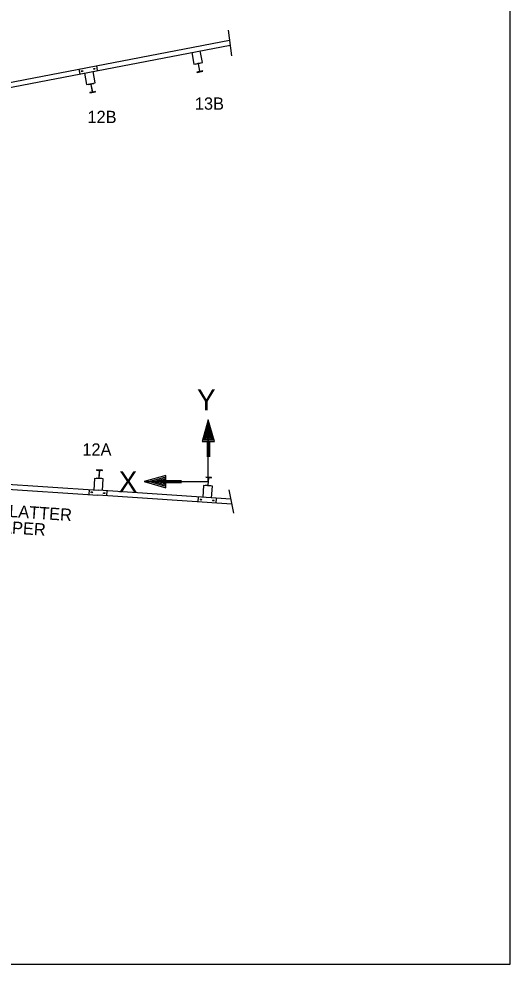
# Model space of a CAD drawing. Extents: x 503 to 668, y 294 to 394.
# Drawn here: x 639.8 to 667.9, y 293.6 to 347.6 of the extents above; entities that cross this region are included whole.
import ezdxf

# ---------------------------------------------------------------- set-up
doc = ezdxf.new("R2010")
doc.units = 0
for name, color, linetype in [('Level 10', 7, 'Continuous'), ('Level 2', 7, 'Continuous'), ('R_OR_NAMEBOUND_PR', 7, 'Continuous'), ('R_PL_GRAILLT_PR', 7, 'Continuous'), ('R_TS_DIM_PR', 7, 'Continuous')]:
    doc.layers.add(name, color=color, linetype=linetype)

msp = doc.modelspace()

# ---------------------------------------------------------------- linework, layer by layer
at = {"layer": 'Level 2'}
for p, q in [((650.682, 321.153), (650.682, 324.686)), ((650.682, 324.686), (650.682, 322.56)), ((650.623, 323.446), (650.623, 322.56)), ((650.741, 323.446), (650.741, 322.56)), ((647.018, 321.153), (649.145, 321.155)), ((647.018, 321.153), (650.682, 321.153)), ((648.259, 321.213), (649.145, 321.214)), ((650.675, 321.153), (650.689, 321.153)), ((648.259, 321.095), (649.145, 321.096))]:
    msp.add_line(p, q, dxfattribs=at)
for points in [[(650.327, 323.446), (651.036, 323.446), (650.682, 324.686)], [(650.421, 323.517), (650.682, 324.428), (650.942, 323.517)], [(650.515, 323.587), (650.682, 324.17), (650.848, 323.588)], [(650.609, 323.658), (650.682, 323.912), (650.754, 323.658)], [(648.259, 320.8), (648.259, 321.509), (647.018, 321.153)], [(648.188, 320.894), (647.276, 321.153), (648.188, 321.415)], [(648.117, 320.988), (647.535, 321.153), (648.117, 321.32)], [(648.046, 321.081), (647.792, 321.154), (648.046, 321.226)]]:
    msp.add_lwpolyline(points, close=True, dxfattribs=at)
at = {"layer": 'R_OR_NAMEBOUND_PR'}
msp.add_lwpolyline([(502.939, 293.554), (667.94, 293.554), (667.94, 393.68), (502.939, 393.68)], close=True, dxfattribs=at)
msp.add_lwpolyline([(502.939, 293.554), (667.94, 293.554), (667.94, 393.68), (502.939, 393.68)], close=True, dxfattribs=at)
at = {"layer": 'R_PL_GRAILLT_PR'}
for p, q in [((638.414, 343.802), (651.898, 346.396)), ((638.458, 343.522), (651.934, 346.115)), ((649.732, 345.693), (649.858, 345.038)), ((650.349, 345.132), (650.223, 345.788)), ((644.352, 344.658), (644.299, 344.936)), ((649.858, 345.038), (650.349, 345.132)), ((649.942, 345.054), (649.945, 345.038)), ((649.945, 345.038), (650.079, 345.064)), ((650.103, 345.047), (650.184, 344.628)), ((650.198, 344.631), (650.117, 345.05)), ((650.134, 345.074), (650.268, 345.1)), ((650.268, 345.1), (650.265, 345.116)), ((643.275, 344.739), (643.328, 344.461)), ((643.597, 344.513), (643.722, 343.86)), ((644.214, 343.955), (644.088, 344.607)), ((650.167, 344.603), (650.034, 344.578)), ((650.034, 344.578), (650.037, 344.562)), ((650.037, 344.562), (650.359, 344.624)), ((650.356, 344.64), (650.222, 344.614)), ((650.359, 344.624), (650.356, 344.64)), ((643.722, 343.86), (644.214, 343.955)), ((643.807, 343.877), (643.81, 343.861)), ((643.81, 343.861), (643.944, 343.886)), ((643.968, 343.87), (644.049, 343.451)), ((644.063, 343.453), (643.982, 343.873)), ((643.999, 343.897), (644.133, 343.923)), ((644.133, 343.923), (644.129, 343.939)), ((644.032, 343.426), (643.898, 343.401)), ((643.898, 343.401), (643.901, 343.385)), ((643.901, 343.385), (644.224, 343.447)), ((644.221, 343.463), (644.087, 343.437)), ((644.224, 343.447), (644.221, 343.463)), ((606.947, 322.871), (644.362, 320.371)), ((606.957, 323.154), (644.381, 320.654)), ((644.295, 321.831), (644.294, 321.814)), ((644.294, 321.814), (644.43, 321.805)), ((644.623, 321.809), (644.295, 321.831)), ((644.449, 321.783), (644.421, 321.357)), ((644.435, 321.356), (644.463, 321.782)), ((644.486, 321.802), (644.622, 321.792)), ((644.622, 321.792), (644.623, 321.809)), ((644.176, 321.336), (644.131, 320.67)), ((644.675, 321.303), (644.176, 321.336)), ((644.262, 321.347), (644.261, 321.331)), ((644.399, 321.338), (644.262, 321.347)), ((644.59, 321.325), (644.454, 321.334)), ((644.589, 321.309), (644.59, 321.325)), ((644.631, 320.637), (644.675, 321.303)), ((650.534, 321.414), (650.533, 321.398)), ((650.533, 321.398), (650.669, 321.389)), ((650.862, 321.392), (650.534, 321.414)), ((650.689, 321.366), (650.66, 320.94)), ((650.675, 320.94), (650.703, 321.365)), ((650.725, 321.385), (650.861, 321.376)), ((650.861, 321.376), (650.862, 321.392)), ((643.863, 320.688), (643.844, 320.406)), ((651.965, 320.147), (644.381, 320.654)), ((644.885, 320.336), (644.904, 320.619)), ((650.415, 320.92), (650.371, 320.254)), ((650.915, 320.886), (650.415, 320.92)), ((650.502, 320.93), (650.501, 320.914)), ((650.638, 320.921), (650.502, 320.93)), ((650.83, 320.908), (650.694, 320.917)), ((650.829, 320.892), (650.83, 320.908)), ((650.87, 320.22), (650.915, 320.886)), ((652.02, 319.86), (644.362, 320.371)), ((650.103, 320.272), (650.084, 319.989)), ((651.125, 319.92), (651.143, 320.202))]:
    msp.add_line(p, q, dxfattribs=at)
for centre, start, end in [((650.083, 345.043), 10.8811, 100.8811), ((650.138, 345.054), 100.8811, 190.8811), ((650.164, 344.624), 280.8811, 10.8811), ((650.218, 344.634), 190.8811, 280.8811), ((643.948, 343.866), 10.8811, 100.8811), ((644.002, 343.877), 100.8811, 190.8811), ((644.028, 343.447), 280.8811, 10.8811), ((644.083, 343.457), 190.8811, 280.8811), ((644.428, 321.784), 356.1835, 86.1835), ((644.484, 321.781), 86.1835, 176.1835), ((644.4, 321.359), 266.1835, 356.1835), ((644.456, 321.355), 176.1835, 266.1835), ((650.668, 321.368), 356.1835, 86.1835), ((650.724, 321.364), 86.1835, 176.1835), ((650.64, 320.942), 266.1835, 356.1835), ((650.695, 320.938), 176.1835, 266.1835)]:
    msp.add_arc(centre, 0.0209, start, end, dxfattribs=at)
for centre, major_axis in [((643.465, 344.634), (0.0465, 0.009)), ((644.161, 344.768), (-0.0465, -0.009)), ((644.021, 320.54), (0.0473, -0.0032)), ((644.728, 320.493), (-0.0473, 0.0032)), ((650.26, 320.123), (0.0473, -0.0032)), ((650.968, 320.076), (-0.0473, 0.0032))]:
    msp.add_ellipse(centre, major_axis=major_axis, ratio=0.498345, dxfattribs=at)
at = {"layer": 'R_TS_DIM_PR'}
for p, q in [((651.824, 346.979), (652.012, 345.504)), ((651.863, 320.673), (652.117, 319.354))]:
    msp.add_line(p, q, dxfattribs=at)

# ---------------------------------------------------------------- texts
at = {"layer": 'Level 10'}
for s, p in [('Y', (650.032, 325.233)), ('X', (645.554, 320.545))]:
    msp.add_text(s, height=1.202, dxfattribs=at).set_placement(p)
at = {"layer": 'R_TS_DIM_PR'}
for s, p in [('13B', (649.912, 342.425)), ('12B', (643.769, 341.662)), ('12A', (643.477, 322.639))]:
    msp.add_text(s, height=0.7, dxfattribs=at).set_placement(p)
for s, p in [('15:1 (SHOWN) OR FLATTER', (630.506, 319.715)), (' APPROACH TAPER', (632.484, 318.643))]:
    msp.add_text(s, height=0.7, rotation=356.1864, dxfattribs=at).set_placement(p)

doc.saveas('drawing.dxf')
